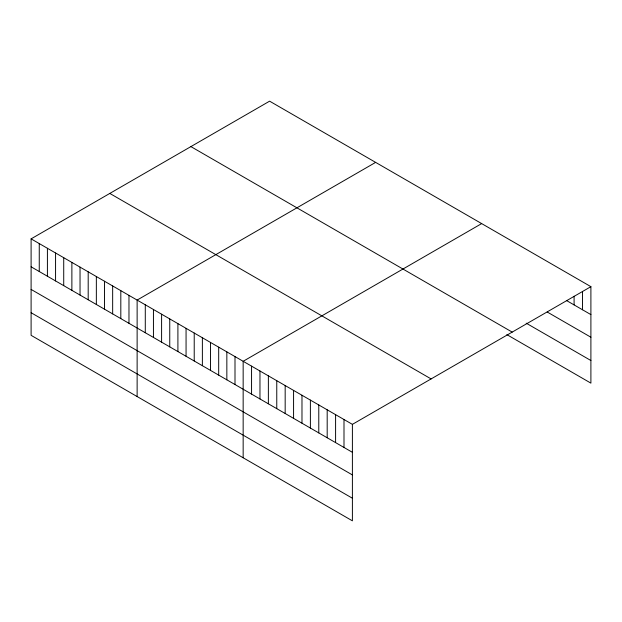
<?xml version="1.0" encoding="UTF-8"?>
<svg xmlns="http://www.w3.org/2000/svg" width="622" height="622" viewBox="0 0 622 622"><rect width="100%" height="100%" fill="white"/><g stroke="black" fill="none" stroke-linecap="round" stroke-linejoin="round"><path stroke-width="0.93" d="M31.1 238.864L352.394 424.359L352.394 520.832L31.1 335.336L31.1 238.864L269.606 101.168L590.9 286.664L590.9 383.136L506.868 334.62M375.634 162.381L137.128 300.076L137.128 396.548M481.661 223.593L243.155 361.296L243.155 457.769M352.394 424.359L590.9 286.664M566.533 300.543L590.9 314.608M547.204 311.995L590.9 337.225M526.196 323.168L590.9 360.527M190.9 146.605L512.194 332.101M109.806 193.426L431.1 378.922M31.1 266.807L352.394 452.311M31.1 289.424L352.394 474.92M31.1 312.718L352.394 498.222M582.495 291.446L582.495 309.756M574.09 296.235L574.09 304.904M343.997 419.508L343.997 447.459M335.592 414.656L335.592 442.607M327.188 409.805L327.188 437.756M318.783 404.953L318.783 432.904M310.386 400.101L310.386 428.053M301.981 395.25L301.981 423.201M293.576 390.398L293.576 418.349M285.171 385.547L285.171 413.498M276.767 380.695L276.767 408.646M268.37 375.843L268.37 403.795M259.965 370.992L259.965 398.943M251.56 366.148L251.56 394.091M234.999 356.585L234.999 384.528M226.843 351.873L226.843 379.817M218.687 347.169L218.687 375.113M210.531 342.458L210.531 370.401M202.375 337.746L202.375 365.697M194.22 333.042L194.22 360.985M186.064 328.33L186.064 356.274M177.908 323.619L177.908 351.57M169.752 318.915L169.752 346.858M161.596 314.203L161.596 342.147M153.44 309.492L153.44 337.443M145.284 304.788L145.284 332.731M128.972 295.372L128.972 323.316M120.816 290.661L120.816 318.604M112.66 285.949L112.66 313.9M104.504 281.245L104.504 309.188M96.348 276.533L96.348 304.477M88.192 271.822L88.192 299.773M80.036 267.118L80.036 295.061M71.88 262.406L71.88 290.35M63.724 257.695L63.724 285.646M55.568 252.991L55.568 280.934M47.412 248.279L47.412 276.222M39.256 243.575L39.256 271.519"/></g></svg>
